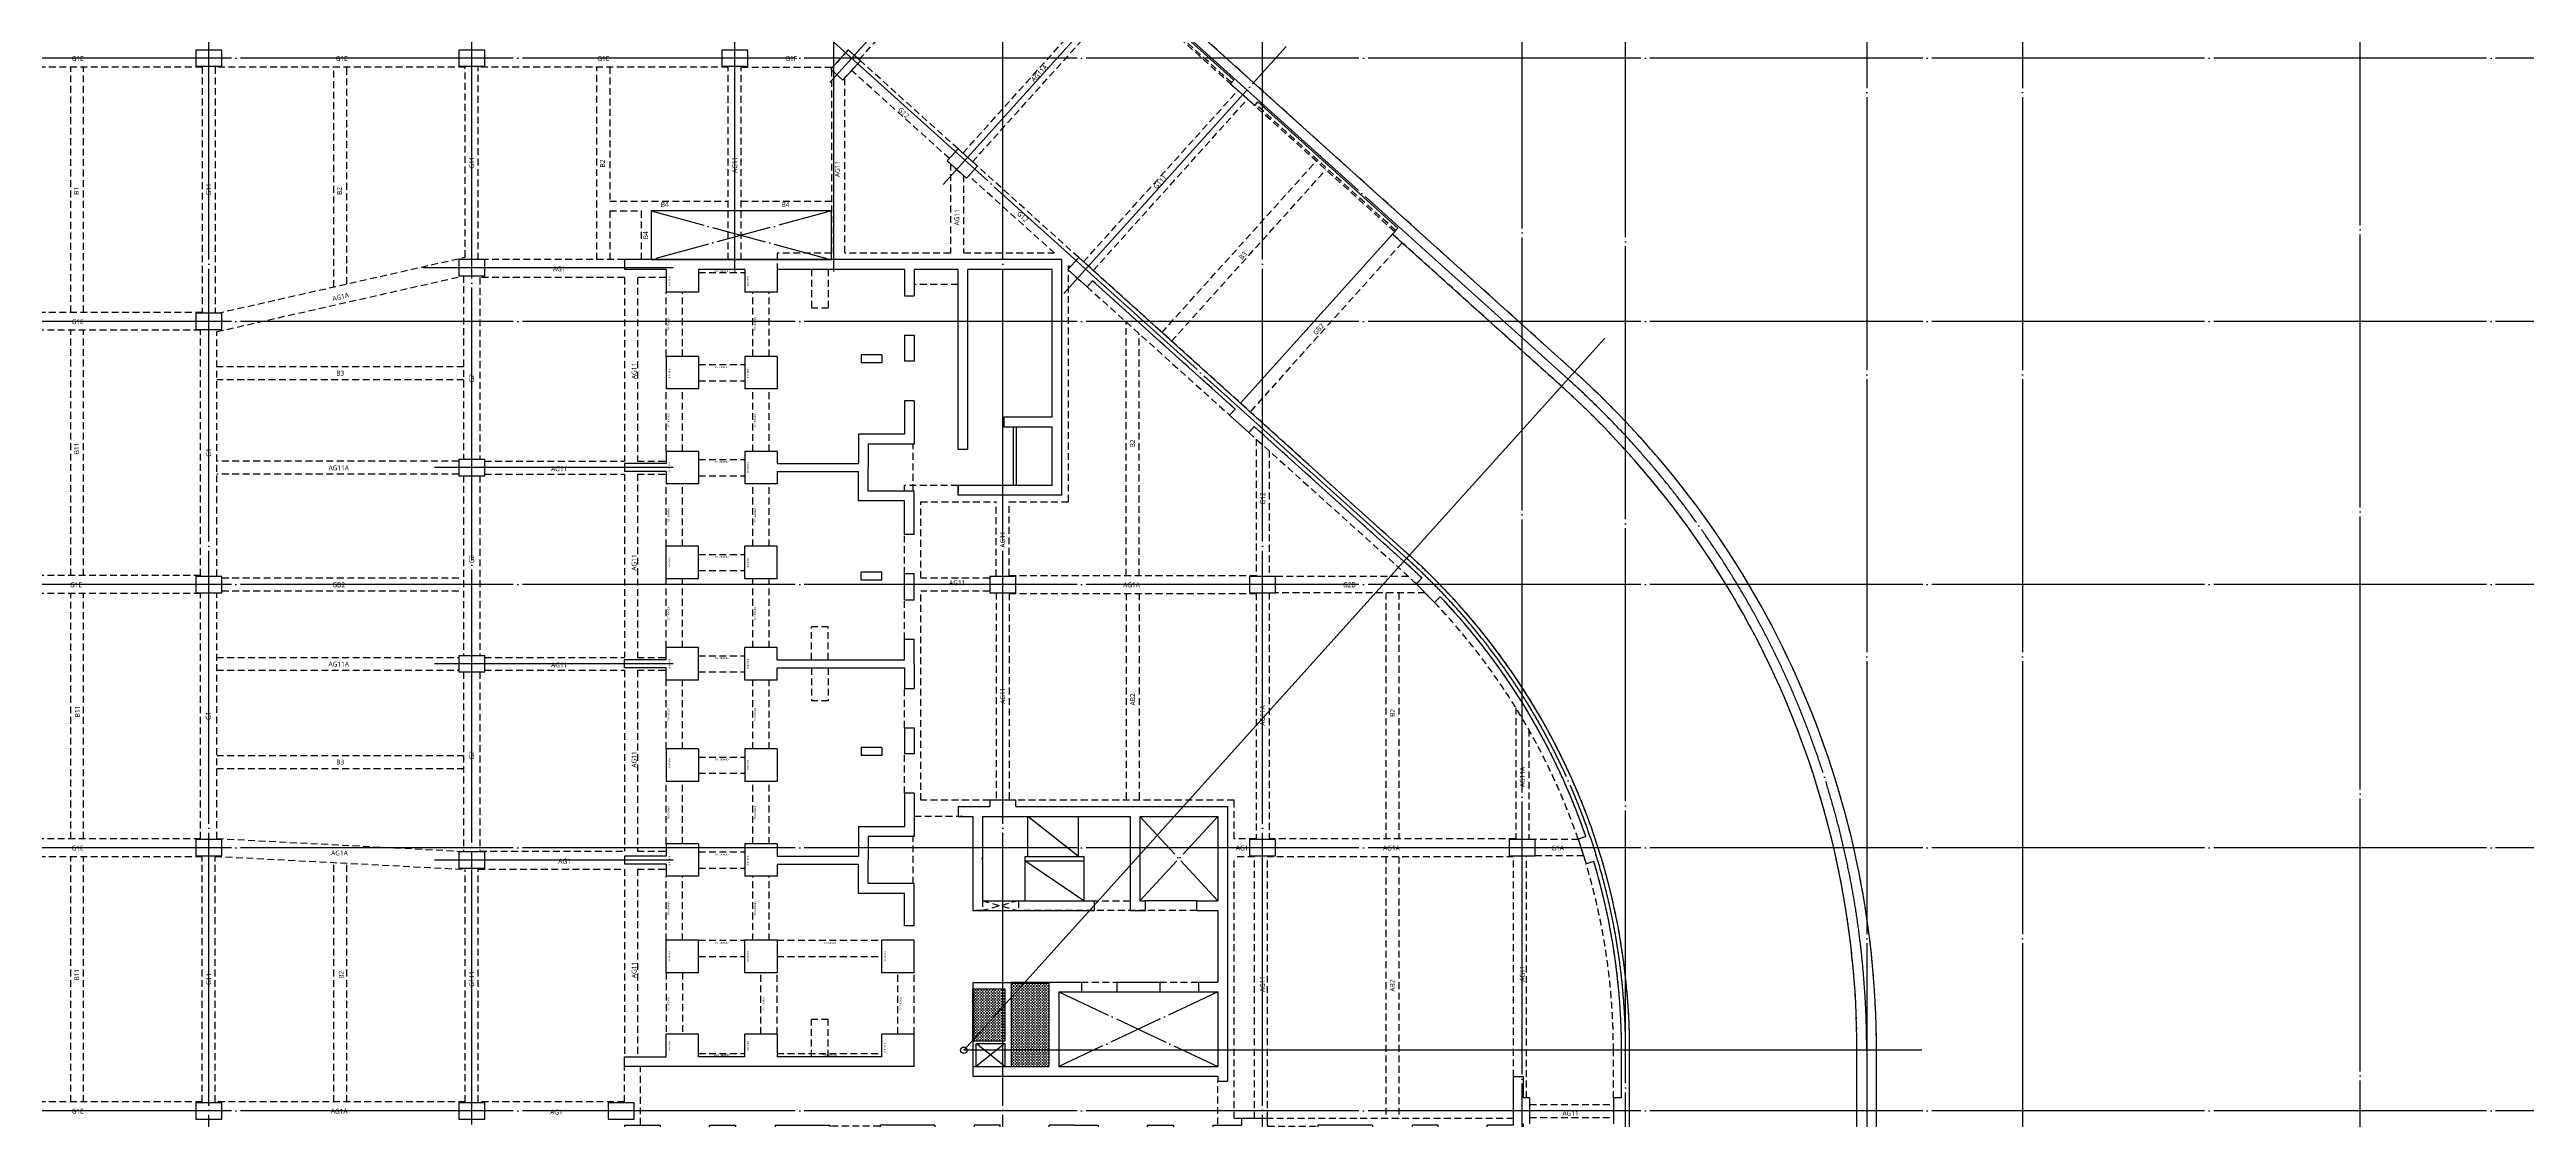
# Model space of a CAD drawing. Header units: millimetres. Extents: x 327808 to 2562540, y -728300 to 402793.
# Drawn here: x 1927949 to 2004220, y -585813 to -552884 of the extents above; entities that cross this region are included whole.
import ezdxf
from ezdxf.enums import TextEntityAlignment as Align
from ezdxf.xclip import XClip

# ---------------------------------------------------------------- set-up
doc = ezdxf.new("R2010")
doc.units = ezdxf.units.MM
doc.header["$LTSCALE"] = 140
doc.header["$XCLIPFRAME"] = 0
for name, pattern in [('XS-지하주차장$0$CEN', [62, 60, -1, 0, -1]), ('XS-지하주차장$0$DDOT', [14, 12, -1, 0, -1]), ('XS-지하주차장$0$HID', [2.3, 1.5, -0.8])]:
    doc.linetypes.add(name, pattern=pattern)
for name, color, linetype in [('XS-지하주차장$0$AWG', 5, 'XS-지하주차장$0$HID'), ('XS-지하주차장$0$B', 9, 'XS-지하주차장$0$HID'), ('XS-지하주차장$0$BEAM', 6, 'XS-지하주차장$0$HID'), ('XS-지하주차장$0$CEN-P', 14, 'XS-지하주차장$0$CEN'), ('XS-지하주차장$0$COL', 2, 'Continuous'), ('XS-지하주차장$0$DA', 7, 'XS-지하주차장$0$HID'), ('XS-지하주차장$0$DASH', 8, 'Continuous'), ('XS-지하주차장$0$EL7', 7, 'Continuous'), ('XS-지하주차장$0$FP-CORE', 8, 'Continuous'), ('XS-지하주차장$0$G', 4, 'XS-지하주차장$0$HID'), ('XS-지하주차장$0$OPEN', 9, 'XS-지하주차장$0$DDOT'), ('XS-지하주차장$0$RAMP', 7, 'Continuous'), ('XS-지하주차장$0$STEEL', 9, 'Continuous'), ('XS-지하주차장$0$TG', 30, 'XS-지하주차장$0$HID'), ('XS-지하주차장$0$W1', 2, 'Continuous'), ('XS-지하주차장$0$W1-H', 11, 'XS-지하주차장$0$HID'), ('XS-지하주차장$0$W2', 9, 'Continuous'), ('XS-지하주차장$0$WG', 6, 'XS-지하주차장$0$HID')]:
    doc.layers.add(name, color=color, linetype=linetype)
for name, color, linetype, plot in [('XS-지하주차장$0$B-TEXT', 7, 'Continuous', False), ('XS-지하주차장$0$DEFPOINT', 144, 'Continuous', False), ('XS-지하주차장$0$G-TEXT', 3, 'Continuous', False), ('XS-지하주차장$0$PD', 145, 'XS-지하주차장$0$HID', False)]:
    doc.layers.add(name, color=color, linetype=linetype, plot=plot)
doc.styles.add('XS-지하주차장$0$맑은 고딕', font='malgun.ttf')
doc.styles.add('XS-지하주차장$0$맑은고딕', font='malgun.ttf')

# ---------------------------------------------------------------- blocks, each defined once
blk = doc.blocks.new('XS-지하주차장$0$B1-6')
at = {"layer": 'XS-지하주차장$0$DASH'}
h = blk.add_hatch(dxfattribs=at)
h.set_pattern_fill('DASH', color=256, scale=350, angle=180, style=0)
h.set_pattern_definition([(2e-15, (-357891.64, 9798.91), (43.75, 43.75), [43.75, -43.75])])
h.paths.add_polyline_path([(22265, 13075), (24835, 13075), (24835, 11910), (22265, 11910)])
h = blk.add_hatch(dxfattribs=at)
h.set_pattern_fill('DASH', color=256, scale=350, angle=180, style=0)
h.set_pattern_definition([(2e-15, (-357891.64, 8753.91), (43.75, 43.75), [43.75, -43.75])])
h.paths.add_polyline_path([(22440, 11720), (24040, 11720), (24040, 10755), (22440, 10755)])
at = {"layer": 'XS-지하주차장$0$DEFPOINT', "color": 1}
for p, q in [((18460, 11025), (18410, 11025)), ((18435, 11000), (18435, 11050))]:
    blk.add_line(p, q, dxfattribs=at)
at = {"layer": 'XS-지하주차장$0$EL7'}
for p, q in [((19735, 17620), (19735, 16050)), ((22535, 16485), (22535, 17675)), ((22535, 14075), (22535, 15165))]:
    blk.add_line(p, q, dxfattribs=at)
at = {"layer": 'XS-지하주차장$0$FP-CORE'}
for p, q in [((18368, 13980), (17135, 13980)), ((18368, 13980), (17135, 12420)), ((18368, 14150), (19735, 14150)), ((18368, 12330), (18368, 14150)), ((18503, 12330), (18503, 14150)), ((19735, 14150), (18503, 12330)), ((18365, 12420), (17135, 12420)), ((18368, 12330), (19735, 12330))]:
    blk.add_line(p, q, dxfattribs=at)
at = {"layer": 'XS-지하주차장$0$OPEN'}
for p, q in [((19735, 15875), (17135, 18275)), ((19735, 18275), (17135, 15875)), ((22535, 13375), (24835, 18275)), ((22535, 18275), (24835, 13375)), ((24130, 11720), (24835, 10830)), ((24835, 11720), (24130, 10830))]:
    blk.add_line(p, q, dxfattribs=at)
at = {"layer": 'XS-지하주차장$0$PD'}
for p, q in [((29485, 27380), (29485, 26785)), ((29485, 26785), (31130, 26785)), ((26665, 19805), (26665, 21355)), ((29485, 14375), (31130, 14375)), ((29485, 13965), (29485, 14375)), ((29485, 13715), (29485, 13280)), ((29485, 13280), (31130, 13280)), ((770, 10275), (770, 8925)), ((7125, 8895), (5675, 8895)), ((19205, 8895), (17755, 8895)), ((26665, 7875), (26665, 6325)), ((300, 6275), (1495, 6275)), ((1495, 6275), (1495, 5765)), ((12315, 6275), (11305, 6275)), ((11305, 6275), (11305, 5765)), ((12565, 6275), (13575, 6275)), ((13575, 6275), (13575, 5765)), ((24535, 6275), (23385, 6275)), ((23385, 6275), (23385, 5765)), ((300, 5765), (1495, 5765)), ((12315, 5765), (11305, 5765)), ((12565, 5765), (13575, 5765)), ((24535, 5765), (23385, 5765)), ((29485, 895), (31130, 895)), ((29485, 300), (29485, 895))]:
    blk.add_line(p, q, dxfattribs=at)
at = {"layer": 'XS-지하주차장$0$STEEL'}
for p, q in [((22235, 11910), (22235, 13075)), ((22265, 11910), (22265, 13075)), ((22265, 11910), (22235, 11910)), ((22440, 10725), (22440, 10755)), ((22440, 10755), (24040, 10755)), ((24040, 10725), (22440, 10725)), ((24040, 10755), (24040, 10725))]:
    blk.add_line(p, q, dxfattribs=at)
at = {"layer": 'XS-지하주차장$0$W1'}
for p, q in [((25145, 27380), (25145, 27680)), ((25145, 27680), (25800, 27680)), ((26600, 27680), (33900, 27680)), ((34700, 27680), (36060, 27680)), ((36060, 27680), (36060, 27380)), ((26635, 27380), (25145, 27380)), ((26635, 27380), (26635, 26565)), ((26935, 27380), (26935, 26565)), ((26935, 27380), (31130, 27380)), ((31130, 27380), (31130, 24200)), ((31380, 27380), (31380, 24200)), ((31380, 27380), (34475, 27380)), ((34475, 27380), (34475, 26080)), ((34775, 27380), (34775, 26080)), ((34775, 27380), (36060, 27380)), ((26935, 26565), (26635, 26565)), ((34775, 26080), (34475, 26080)), ((26935, 25055), (26635, 25055)), ((26635, 25055), (26635, 24255)), ((26935, 25055), (26935, 24255)), ((27635, 24450), (28465, 24450)), ((27635, 24450), (27635, 24200)), ((28465, 24450), (28465, 24200)), ((33775, 24450), (32240, 24450)), ((32240, 24450), (32240, 24200)), ((33775, 24450), (33775, 24200)), ((34475, 24570), (34475, 24170)), ((34775, 24570), (34475, 24570)), ((34775, 24570), (34775, 24170)), ((26635, 24255), (26935, 24255)), ((27635, 24200), (28465, 24200)), ((31380, 24200), (31130, 24200)), ((33775, 24200), (32240, 24200)), ((34775, 24170), (34475, 24170)), ((26635, 23035), (26935, 23035)), ((26635, 23035), (26635, 21355)), ((26935, 23035), (26935, 21655)), ((26935, 21655), (28095, 21655)), ((28095, 21655), (28095, 20705)), ((34475, 22060), (34475, 20705)), ((34775, 22060), (34475, 22060)), ((34775, 22060), (34775, 20705)), ((26635, 21355), (27795, 21355)), ((27795, 21355), (27795, 20580)), ((34475, 20705), (28095, 20705)), ((34775, 20705), (36060, 20705)), ((36060, 20705), (36060, 20455)), ((27795, 19805), (27795, 20580)), ((34475, 20455), (28095, 20455)), ((28095, 19505), (28095, 20455)), ((34475, 19100), (34475, 20455)), ((34775, 19900), (34775, 20455)), ((34775, 20455), (36060, 20455)), ((26635, 19805), (27795, 19805)), ((26935, 18125), (26935, 19505)), ((26935, 19505), (28095, 19505)), ((34775, 19100), (34475, 19100)), ((34775, 19100), (34775, 19400)), ((16835, 12050), (16835, 18575)), ((16835, 18575), (25285, 18575)), ((25285, 18275), (25285, 18575)), ((26635, 18125), (26635, 19005)), ((17135, 15875), (17135, 18275)), ((17135, 18275), (19735, 18275)), ((19735, 17620), (19735, 18275)), ((19735, 17620), (20035, 17620)), ((20035, 18275), (22235, 18275)), ((20035, 17620), (20035, 18275)), ((22235, 17675), (22235, 18275)), ((22235, 17675), (22535, 17675)), ((22535, 18275), (24835, 18275)), ((22535, 17675), (22535, 18275)), ((24835, 13375), (24835, 18275)), ((25135, 10725), (25135, 18275)), ((25135, 18275), (25285, 18275)), ((26635, 18125), (26935, 18125)), ((26635, 16905), (26935, 16905)), ((26635, 16105), (26635, 16905)), ((26935, 16105), (26935, 16905)), ((27635, 16960), (28465, 16960)), ((27635, 16710), (27635, 16960)), ((28465, 16710), (28465, 16960)), ((31130, 13840), (31130, 16960)), ((31380, 16960), (31130, 16960)), ((31380, 13965), (31380, 16960)), ((33775, 16960), (32240, 16960)), ((32240, 16710), (32240, 16960)), ((33775, 16710), (33775, 16960)), ((34475, 16590), (34475, 16990)), ((34775, 16990), (34475, 16990)), ((34775, 16590), (34775, 16990)), ((19735, 15875), (19735, 16050)), ((20035, 16050), (19735, 16050)), ((20035, 15575), (20035, 16050)), ((22235, 15165), (22235, 16485)), ((22235, 16485), (22535, 16485)), ((22535, 15165), (22535, 16485)), ((26935, 16105), (26635, 16105)), ((27635, 16710), (28465, 16710)), ((33775, 16710), (32240, 16710)), ((34775, 16590), (34475, 16590)), ((17135, 15875), (19735, 15875)), ((17135, 11025), (17135, 15575)), ((17135, 15575), (20035, 15575)), ((22235, 15165), (22535, 15165)), ((26935, 14595), (26635, 14595)), ((26635, 13840), (26635, 14595)), ((26935, 13965), (26935, 14595)), ((34775, 15080), (34475, 15080)), ((34475, 13965), (34475, 15080)), ((34775, 13965), (34775, 15080)), ((19735, 11025), (19735, 14465)), ((19735, 14465), (20035, 14465)), ((20035, 10725), (20035, 14465)), ((22235, 13075), (22235, 14075)), ((22235, 14075), (22535, 14075)), ((22535, 13375), (22535, 14075)), ((26635, 13840), (26635, 13085)), ((30130, 13965), (26935, 13965)), ((30130, 13715), (30130, 13965)), ((31130, 13840), (31130, 10720)), ((34475, 13965), (31380, 13965)), ((34775, 13965), (36060, 13965)), ((36060, 13965), (36060, 13715)), ((7250, 13475), (0, 13475)), ((0, 13475), (0, 8925)), ((300, 13175), (300, 10575)), ((4850, 13175), (300, 13175)), ((4850, 13175), (4850, 11685)), ((6950, 13175), (5150, 13175)), ((5150, 11685), (5150, 13175)), ((6950, 13175), (6950, 10275)), ((7250, 13475), (7250, 10275)), ((22235, 13075), (24835, 13075)), ((22535, 13375), (24835, 13375)), ((24835, 10725), (24835, 13075)), ((26935, 13085), (26635, 13085)), ((30130, 13715), (26935, 13715)), ((26935, 13715), (26935, 13085)), ((34475, 13715), (31380, 13715)), ((31380, 13715), (31380, 10720)), ((34475, 13715), (34475, 12600)), ((34775, 13715), (34775, 12600)), ((34775, 13715), (36060, 13715)), ((34775, 12600), (34475, 12600)), ((4850, 11685), (5150, 11685)), ((26935, 11575), (26635, 11575)), ((26635, 11575), (26635, 10775)), ((26935, 11575), (26935, 10775)), ((16835, 10275), (16835, 11250)), ((17135, 11025), (19735, 11025)), ((17135, 10275), (17135, 10725)), ((17135, 10725), (20035, 10725)), ((24835, 10725), (25135, 10725)), ((26635, 10775), (26935, 10775)), ((27635, 10970), (28465, 10970)), ((27635, 10970), (27635, 10720)), ((27635, 10720), (28465, 10720)), ((28465, 10970), (28465, 10720)), ((31380, 10720), (31130, 10720)), ((33775, 10970), (32240, 10970)), ((32240, 10970), (32240, 10720)), ((33775, 10720), (32240, 10720)), ((33775, 10970), (33775, 10720)), ((34475, 11090), (34475, 10690)), ((34775, 11090), (34475, 11090)), ((34775, 10690), (34475, 10690)), ((34775, 11090), (34775, 10690)), ((5840, 10575), (300, 10575)), ((5840, 10275), (300, 10275)), ((300, 10275), (300, 8925)), ((5840, 10575), (5840, 10275)), ((7250, 10275), (6950, 10275)), ((16835, 10275), (17135, 10275)), ((26635, 9555), (26935, 9555)), ((26635, 9555), (26635, 7875)), ((26935, 9555), (26935, 8175)), ((0, 8925), (0, 0)), ((300, 8925), (1115, 8925)), ((300, 8625), (1115, 8625)), ((300, 8625), (300, 4705)), ((1115, 8625), (1115, 8925)), ((2325, 8625), (2325, 8925)), ((2325, 8925), (3125, 8925)), ((2325, 8625), (3125, 8625)), ((3125, 8925), (3125, 8625)), ((4345, 8925), (4345, 8625)), ((4345, 8925), (5675, 8925)), ((4345, 8625), (5375, 8625)), ((5375, 8625), (5375, 7205)), ((5675, 8925), (5675, 7505)), ((8455, 8925), (7125, 8925)), ((7125, 8925), (7125, 7505)), ((8455, 8625), (7425, 8625)), ((7425, 8625), (7425, 7205)), ((8455, 8925), (8455, 8625)), ((9675, 8925), (9675, 8625)), ((10475, 8925), (9675, 8925)), ((10475, 8625), (9675, 8625)), ((10475, 8625), (10475, 8925)), ((11685, 8625), (11685, 8925)), ((12440, 8925), (11685, 8925)), ((12315, 8625), (11685, 8625)), ((12315, 4705), (12315, 8625)), ((12440, 8925), (13195, 8925)), ((12565, 4705), (12565, 8625)), ((12565, 8625), (13195, 8625)), ((13195, 8625), (13195, 8925)), ((14405, 8625), (14405, 8925)), ((14405, 8925), (15205, 8925)), ((14405, 8625), (15205, 8625)), ((15205, 8925), (15205, 8625)), ((16425, 8925), (16425, 8625)), ((16425, 8925), (17755, 8925)), ((16425, 8625), (17455, 8625)), ((17455, 8625), (17455, 7205)), ((17755, 8925), (17755, 7505)), ((20500, 8925), (19205, 8925)), ((19205, 8925), (19205, 7505)), ((20500, 8625), (19505, 8625)), ((19505, 8625), (19505, 7205)), ((20500, 8925), (20500, 8625)), ((21950, 8925), (20950, 8925)), ((20950, 8925), (20950, 7925)), ((21950, 8925), (21950, 7925)), ((24835, 8925), (23835, 8925)), ((23835, 8925), (23835, 7925)), ((24835, 8925), (24835, 0)), ((34475, 8580), (34475, 7225)), ((34775, 8580), (34475, 8580)), ((34775, 8580), (34775, 7225)), ((2930, 7925), (2930, 7295)), ((2930, 7925), (3180, 7925)), ((3180, 7925), (3180, 7295)), ((9620, 7925), (9620, 7295)), ((9870, 7925), (9620, 7925)), ((9870, 7925), (9870, 7295)), ((15010, 7925), (15010, 7295)), ((15010, 7925), (15260, 7925)), ((15260, 7925), (15260, 7295)), ((21950, 7925), (20950, 7925)), ((24535, 7925), (23835, 7925)), ((24535, 7925), (24535, 4705)), ((26635, 7875), (27795, 7875)), ((26935, 8175), (28095, 8175)), ((27795, 7875), (27795, 7100)), ((28095, 8175), (28095, 7225)), ((2930, 7295), (3180, 7295)), ((5375, 7205), (6275, 7205)), ((5675, 7505), (6400, 7505)), ((6275, 4705), (6275, 7205)), ((7125, 7505), (6400, 7505)), ((6525, 4705), (6525, 7205)), ((7425, 7205), (6525, 7205)), ((9870, 7295), (9620, 7295)), ((15010, 7295), (15260, 7295)), ((17455, 7205), (18355, 7205)), ((17755, 7505), (18480, 7505)), ((18355, 4705), (18355, 7205)), ((19205, 7505), (18480, 7505)), ((19505, 7205), (18605, 7205)), ((18605, 4705), (18605, 7205)), ((27795, 6325), (27795, 7100)), ((34475, 7225), (28095, 7225)), ((34475, 6975), (28095, 6975)), ((28095, 6025), (28095, 6975)), ((34475, 5620), (34475, 6975)), ((34775, 7225), (36060, 7225)), ((34775, 5620), (34775, 6975)), ((34775, 6975), (36060, 6975)), ((36060, 7225), (36060, 6975)), ((26635, 4645), (26635, 6325)), ((26635, 6325), (27795, 6325)), ((26935, 4645), (26935, 6025)), ((26935, 6025), (28095, 6025)), ((34775, 5620), (34475, 5620)), ((300, 4705), (1000, 4705)), ((1000, 4705), (1000, 3705)), ((2980, 4705), (3980, 4705)), ((2980, 4705), (2980, 3705)), ((3980, 4705), (3980, 3705)), ((5900, 4705), (6275, 4705)), ((5900, 4705), (5900, 3705)), ((6525, 4705), (6900, 4705)), ((6900, 4705), (6900, 3705)), ((9820, 4705), (8820, 4705)), ((8820, 4705), (8820, 3705)), ((9820, 4705), (9820, 3705)), ((12315, 4705), (11940, 4705)), ((11940, 4705), (11940, 3705)), ((12940, 4705), (12565, 4705)), ((12940, 4705), (12940, 3705)), ((15060, 4705), (16060, 4705)), ((15060, 4705), (15060, 3705)), ((16060, 4705), (16060, 3705)), ((17980, 4705), (18355, 4705)), ((17980, 4705), (17980, 3705)), ((18605, 4705), (18980, 4705)), ((18980, 4705), (18980, 3705)), ((20950, 4705), (21950, 4705)), ((20950, 4705), (20950, 3705)), ((21950, 4705), (21950, 3705)), ((23835, 4705), (24535, 4705)), ((23835, 4705), (23835, 3705)), ((26635, 4645), (26935, 4645)), ((300, 3705), (300, 2285)), ((300, 3705), (1000, 3705)), ((2980, 3705), (3980, 3705)), ((5900, 3705), (6900, 3705)), ((9820, 3705), (8820, 3705)), ((12940, 3705), (11940, 3705)), ((15060, 3705), (16060, 3705)), ((17980, 3705), (18980, 3705)), ((21950, 3705), (20950, 3705)), ((24535, 3705), (23835, 3705)), ((24535, 3705), (24535, 2285)), ((26635, 3425), (26935, 3425)), ((26635, 2625), (26635, 3425)), ((26935, 2625), (26935, 3425)), ((27635, 3480), (28465, 3480)), ((27635, 3230), (27635, 3480)), ((27635, 3230), (28465, 3230)), ((28465, 3230), (28465, 3480)), ((31130, 300), (31130, 3480)), ((31380, 3480), (31130, 3480)), ((31380, 300), (31380, 3480)), ((33775, 3480), (32240, 3480)), ((32240, 3230), (32240, 3480)), ((33775, 3230), (32240, 3230)), ((33775, 3230), (33775, 3480)), ((34475, 3110), (34475, 3400)), ((34775, 3110), (34475, 3110)), ((34775, 3110), (34775, 3400)), ((26935, 2625), (26635, 2625)), ((300, 2285), (1000, 2285)), ((1000, 2285), (1000, 1285)), ((2980, 2285), (3980, 2285)), ((2980, 2285), (2980, 1285)), ((3980, 2285), (3980, 1285)), ((5900, 2285), (6900, 2285)), ((5900, 2285), (5900, 1285)), ((6900, 2285), (6900, 1285)), ((9820, 2285), (8820, 2285)), ((8820, 2285), (8820, 1285)), ((9820, 2285), (9820, 1285)), ((12940, 2285), (11940, 2285)), ((11940, 2285), (11940, 1285)), ((12940, 2285), (12940, 1285)), ((15060, 2285), (16060, 2285)), ((15060, 2285), (15060, 1285)), ((16060, 2285), (16060, 1285)), ((17980, 2285), (18980, 2285)), ((17980, 2285), (17980, 1285)), ((18980, 2285), (18980, 1285)), ((21950, 2285), (20950, 2285)), ((20950, 2285), (20950, 1285)), ((21950, 2285), (21950, 1285)), ((23835, 2285), (23835, 1285)), ((24535, 2285), (23835, 2285)), ((34775, 1600), (34475, 1600)), ((34475, 300), (34475, 1600)), ((34775, 300), (34775, 1600)), ((300, 1285), (300, 0)), ((300, 1285), (1000, 1285)), ((2980, 1285), (3980, 1285)), ((5900, 1285), (6275, 1285)), ((6275, 1285), (6275, 0)), ((6525, 1285), (6525, 0)), ((6525, 1285), (6900, 1285)), ((9820, 1285), (8820, 1285)), ((12315, 1285), (11940, 1285)), ((12315, 1285), (12315, 0)), ((12565, 1285), (12565, 0)), ((12940, 1285), (12565, 1285)), ((15060, 1285), (16060, 1285)), ((17980, 1285), (18355, 1285)), ((18355, 1285), (18355, 0)), ((18605, 1285), (18605, 0)), ((18605, 1285), (18980, 1285)), ((21950, 1285), (20950, 1285)), ((24535, 1285), (23835, 1285)), ((24535, 0), (24535, 1285)), ((26935, 1115), (26635, 1115)), ((26635, 0), (26635, 1115)), ((26935, 300), (26935, 1115)), ((0, 0), (300, 0)), ((26935, 300), (31130, 300)), ((31380, 300), (34475, 300)), ((34775, 300), (36060, 300)), ((36060, 0), (36060, 300)), ((6275, 0), (6525, 0)), ((12565, 0), (12315, 0)), ((18355, 0), (18605, 0)), ((24835, 0), (24535, 0)), ((26635, 0), (33750, 0)), ((34550, 0), (36060, 0))]:
    blk.add_line(p, q, dxfattribs=at)
at = {"layer": 'XS-지하주차장$0$W2'}
for p, q in [((6950, 12070), (5150, 12070)), ((6950, 11980), (5150, 11980)), ((22250, 11910), (24835, 11910)), ((22250, 10740), (22250, 11910)), ((22440, 11720), (24040, 11720)), ((22440, 10740), (22440, 11720)), ((24040, 10740), (24040, 11720)), ((24130, 11720), (24835, 11720)), ((24130, 10830), (24130, 11720)), ((22440, 10740), (22250, 10740)), ((24835, 10740), (24040, 10740)), ((24835, 10830), (24130, 10830))]:
    blk.add_line(p, q, dxfattribs=at)
at = {"layer": 'XS-지하주차장$0$DEFPOINT', "color": 2, "style": 'XS-지하주차장$0$맑은고딕', "width": 0.8}
for p in [(21450, 8025), (24235, 8025), (650, 3805), (3480, 3805), (6400, 3805), (9320, 3805), (12440, 3805), (15560, 3805), (18480, 3805), (21450, 3805), (24185, 3805), (650, 1385), (3480, 1385), (6400, 1385), (9320, 1385), (12440, 1385), (15508, 1385), (18480, 1385), (21450, 1385), (24185, 1385)]:
    blk.add_text('1000X1000', height=50, dxfattribs=at).set_placement(p, align=Align.MIDDLE_CENTER)
blk = doc.blocks.new('XS-지하주차장$0$B2-W')
at = {"layer": 'XS-지하주차장$0$W1-H'}
for p, q in [((134358, 96307), (109144, 119010)), ((123801, 105207), (120828, 107883)), ((91900, 106210), (91900, 105710)), ((92700, 106210), (91900, 106210)), ((92700, 105710), (92700, 106210)), ((100000, 106210), (100000, 105710)), ((100800, 106210), (100000, 106210)), ((100800, 105710), (100800, 106210)), ((108100, 106210), (108100, 105710)), ((108900, 106210), (108100, 106210)), ((108900, 105710), (108900, 106210)), ((111994, 106217), (111459, 105622)), ((112366, 105882), (111994, 106217)), ((91900, 105710), (92700, 105710)), ((100000, 105710), (100800, 105710)), ((108100, 105710), (108900, 105710)), ((111459, 105622), (111830, 105288)), ((111830, 105288), (112366, 105882)), ((123801, 105207), (123768, 105170)), ((123768, 105170), (124511, 104501)), ((124544, 104538), (124511, 104501)), ((128854, 100657), (124544, 104538)), ((115375, 103172), (115041, 102801)), ((115970, 102637), (115375, 103172)), ((115041, 102801), (115635, 102265)), ((115635, 102265), (115970, 102637)), ((128754, 100545), (128854, 100657)), ((133956, 95861), (128754, 100545)), ((100000, 99760), (100000, 99260)), ((100800, 99760), (100000, 99760)), ((100000, 99260), (100800, 99260)), ((100800, 99260), (100800, 99760)), ((105100, 99760), (105100, 99460)), ((118575, 99760), (105100, 99760)), ((106385, 99460), (105100, 99460)), ((106385, 99460), (106385, 98760)), ((107385, 99460), (107385, 98760)), ((108805, 99460), (107385, 99460)), ((108805, 99460), (108805, 98760)), ((113725, 99460), (109805, 99460)), ((109805, 99460), (109805, 98760)), ((113725, 99460), (113725, 98645)), ((115375, 99460), (114025, 99460)), ((114025, 99460), (114025, 98645)), ((115375, 93920), (115375, 99460)), ((115675, 93920), (115675, 99460)), ((118275, 99460), (115675, 99460)), ((118275, 94910), (118275, 99460)), ((118575, 92510), (118575, 99760)), ((119091, 99827), (118757, 99455)), ((118757, 99455), (119351, 98920)), ((129272, 90659), (119091, 99827)), ((107385, 98760), (106385, 98760)), ((109805, 98760), (108805, 98760)), ((113725, 98645), (114025, 98645)), ((119351, 98920), (119518, 99105)), ((123903, 95158), (119518, 99105)), ((91900, 98110), (91900, 97610)), ((92700, 98110), (91900, 98110)), ((92700, 97610), (92700, 98110)), ((91900, 97610), (92700, 97610)), ((113725, 97435), (114025, 97435)), ((113725, 97435), (113725, 96635)), ((114025, 97435), (114025, 96635)), ((107385, 96780), (106385, 96780)), ((106385, 96780), (106385, 95780)), ((107385, 96780), (107385, 95780)), ((109805, 96780), (108805, 96780)), ((108805, 96780), (108805, 95780)), ((109805, 96780), (109805, 95780)), ((113025, 96830), (112395, 96830)), ((112395, 96830), (112395, 96580)), ((113025, 96580), (112395, 96580)), ((113025, 96830), (113025, 96580)), ((114025, 96635), (113725, 96635)), ((107385, 95780), (106385, 95780)), ((109805, 95780), (108805, 95780)), ((114025, 95415), (113725, 95415)), ((113725, 95415), (113725, 94385)), ((114025, 95415), (114025, 94085)), ((118275, 94910), (116785, 94910)), ((116785, 94910), (116785, 94610)), ((116785, 94610), (118275, 94610)), ((118275, 92810), (118275, 94610)), ((123903, 95158), (123736, 94972)), ((123736, 94972), (124330, 94437)), ((124330, 94437), (124497, 94622)), ((129105, 90474), (124497, 94622)), ((107385, 93860), (106385, 93860)), ((106385, 93860), (106385, 93485)), ((107385, 93860), (107385, 92860)), ((109805, 93860), (108805, 93860)), ((108805, 93860), (108805, 92860)), ((109805, 93860), (109805, 93485)), ((112305, 94385), (112305, 93485)), ((113725, 94385), (112305, 94385)), ((112605, 94085), (112605, 93360)), ((114025, 94085), (112605, 94085)), ((115675, 93920), (115375, 93920)), ((100000, 93610), (100000, 93110)), ((100800, 93610), (100000, 93610)), ((100000, 93110), (100800, 93110)), ((100800, 93110), (100800, 93610)), ((105100, 93485), (105100, 93235)), ((106385, 93485), (105100, 93485)), ((106385, 93235), (105100, 93235)), ((106385, 93235), (106385, 92860)), ((109805, 93485), (112305, 93485)), ((109805, 93235), (112305, 93235)), ((109805, 93235), (109805, 92860)), ((112305, 92335), (112305, 93235)), ((112605, 92635), (112605, 93360)), ((107385, 92860), (106385, 92860)), ((109805, 92860), (108805, 92860)), ((113725, 92335), (112305, 92335)), ((114025, 92635), (112605, 92635)), ((113725, 91305), (113725, 92335)), ((114025, 91305), (114025, 92635)), ((118275, 92810), (115375, 92810)), ((115375, 92810), (115375, 92510)), ((118575, 92510), (115375, 92510)), ((106385, 89940), (106385, 90940)), ((107385, 90940), (106385, 90940)), ((107385, 89940), (107385, 90940)), ((108805, 89940), (108805, 90940)), ((109805, 90940), (108805, 90940)), ((109805, 89940), (109805, 90940)), ((114025, 91305), (113725, 91305)), ((91900, 90010), (91900, 89510)), ((92700, 90010), (91900, 90010)), ((92700, 89510), (92700, 90010)), ((113025, 90140), (112395, 90140)), ((112395, 89890), (112395, 90140)), ((113025, 89890), (113025, 90140)), ((114025, 90085), (113725, 90085)), ((113725, 89285), (113725, 90085)), ((114025, 89285), (114025, 90085)), ((116350, 90010), (116350, 89510)), ((117150, 90010), (116350, 90010)), ((117150, 89510), (117150, 90010)), ((124350, 90010), (124350, 89510)), ((125150, 90010), (124350, 90010)), ((125150, 89510), (125150, 90010)), ((91900, 89510), (92700, 89510)), ((107385, 89940), (106385, 89940)), ((109805, 89940), (108805, 89940)), ((113025, 89890), (112395, 89890)), ((113725, 89285), (114025, 89285)), ((116350, 89510), (117150, 89510)), ((124350, 89510), (125150, 89510)), ((129661, 89954), (129483, 89778)), ((129483, 89778), (130046, 89209)), ((130224, 89385), (130046, 89209)), ((106385, 87445), (106385, 87820)), ((107385, 87820), (106385, 87820)), ((107385, 86820), (107385, 87820)), ((108805, 86820), (108805, 87820)), ((109805, 87820), (108805, 87820)), ((109805, 87445), (109805, 87820)), ((113725, 88075), (114025, 88075)), ((113725, 87445), (113725, 88075)), ((114025, 87320), (114025, 88075)), ((100000, 87570), (100000, 87070)), ((100800, 87570), (100000, 87570)), ((100000, 87070), (100800, 87070)), ((100800, 87070), (100800, 87570)), ((105100, 87195), (105100, 87445)), ((106385, 87445), (105100, 87445)), ((106385, 87195), (105100, 87195)), ((106385, 86820), (106385, 87195)), ((109805, 87445), (113725, 87445)), ((109805, 87195), (113725, 87195)), ((109805, 86820), (109805, 87195)), ((113725, 87195), (113725, 86565)), ((114025, 87320), (114025, 86565)), ((107385, 86820), (106385, 86820)), ((109805, 86820), (108805, 86820)), ((113725, 86565), (114025, 86565)), ((107385, 84700), (106385, 84700)), ((106385, 84700), (106385, 83700)), ((107385, 84700), (107385, 83700)), ((109805, 84700), (108805, 84700)), ((108805, 84700), (108805, 83700)), ((109805, 84700), (109805, 83700)), ((113025, 84750), (112395, 84750)), ((112395, 84750), (112395, 84500)), ((113025, 84750), (113025, 84500)), ((113725, 85355), (114025, 85355)), ((113725, 85355), (113725, 84555)), ((114025, 85355), (114025, 84555)), ((113025, 84500), (112395, 84500)), ((114025, 84555), (113725, 84555)), ((107385, 83700), (106385, 83700)), ((109805, 83700), (108805, 83700)), ((114025, 83335), (113725, 83335)), ((113725, 83335), (113725, 82305)), ((114025, 83335), (114025, 82005)), ((115375, 82925), (115375, 82625)), ((115375, 82925), (116350, 82925)), ((115375, 82625), (115825, 82625)), ((115825, 82625), (115825, 79725)), ((116125, 82625), (120675, 82625)), ((116125, 82625), (116125, 79725)), ((117150, 83125), (116350, 83125)), ((116350, 83125), (116350, 82925)), ((117150, 82925), (117150, 83125)), ((117150, 82925), (123675, 82925)), ((120675, 82625), (120675, 80025)), ((120975, 82625), (123375, 82625)), ((120975, 82625), (120975, 80025)), ((123375, 82625), (123375, 80025)), ((123675, 82925), (123675, 74475)), ((91900, 81910), (91900, 81410)), ((92700, 81910), (91900, 81910)), ((92700, 81410), (92700, 81910)), ((107385, 81780), (106385, 81780)), ((106385, 81780), (106385, 81405)), ((107385, 81780), (107385, 80780)), ((109805, 81780), (108805, 81780)), ((108805, 81780), (108805, 80780)), ((109805, 81780), (109805, 81405)), ((112305, 82305), (112305, 81405)), ((113725, 82305), (112305, 82305)), ((112605, 82005), (112605, 81280)), ((114025, 82005), (112605, 82005)), ((124350, 81910), (124350, 81410)), ((125150, 81910), (124350, 81910)), ((125150, 81410), (125150, 81910)), ((132350, 81910), (132350, 81410)), ((133150, 81910), (132350, 81910)), ((133150, 81410), (133150, 81910)), ((134707, 82001), (134469, 81925)), ((134469, 81925), (134714, 81163)), ((91900, 81410), (92700, 81410)), ((100000, 81530), (100000, 81030)), ((100800, 81530), (100000, 81530)), ((100000, 81030), (100800, 81030)), ((100800, 81030), (100800, 81530)), ((105100, 81405), (105100, 81155)), ((106385, 81405), (105100, 81405)), ((106385, 81155), (105100, 81155)), ((106385, 81155), (106385, 80780)), ((109805, 81405), (112305, 81405)), ((109805, 81155), (112305, 81155)), ((109805, 81155), (109805, 80780)), ((112305, 80255), (112305, 81155)), ((112605, 80555), (112605, 81280)), ((124350, 81410), (125150, 81410)), ((132350, 81410), (133150, 81410)), ((134952, 81240), (134714, 81163)), ((107385, 80780), (106385, 80780)), ((109805, 80780), (108805, 80780)), ((113725, 80255), (112305, 80255)), ((114025, 80555), (112605, 80555)), ((113725, 79260), (113725, 80255)), ((114025, 79260), (114025, 80555)), ((116125, 79725), (115825, 79725)), ((117235, 80025), (120675, 80025)), ((117235, 80025), (117235, 79725)), ((121150, 79725), (117235, 79725)), ((120675, 79725), (121150, 79725)), ((120975, 80025), (121150, 80025)), ((121150, 79725), (121150, 80025)), ((122720, 80025), (123375, 80025)), ((122720, 80025), (122720, 79725)), ((122720, 79725), (123375, 79725)), ((123375, 79725), (123375, 77525)), ((106385, 77810), (106385, 78810)), ((107385, 78810), (106385, 78810)), ((107385, 77810), (107385, 78810)), ((108805, 77810), (108805, 78810)), ((109805, 78810), (108805, 78810)), ((109805, 78810), (109805, 77810)), ((113025, 77810), (113025, 78810)), ((114025, 78810), (113025, 78810)), ((114025, 79260), (113725, 79260)), ((114025, 77810), (114025, 78810)), ((107385, 77810), (106385, 77810)), ((109805, 77810), (108805, 77810)), ((114025, 77810), (113025, 77810)), ((118175, 77525), (118175, 74925)), ((118175, 77525), (119175, 77525)), ((118475, 77225), (118475, 74925)), ((118475, 77225), (119175, 77225)), ((119175, 77525), (119175, 77225)), ((120265, 77525), (121585, 77525)), ((120265, 77525), (120265, 77225)), ((120265, 77225), (121585, 77225)), ((121585, 77525), (121585, 77225)), ((122775, 77525), (123375, 77525)), ((122775, 77525), (122775, 77225)), ((122775, 77225), (123375, 77225)), ((123375, 77225), (123375, 74925)), ((106385, 75225), (106385, 75925)), ((107385, 75925), (106385, 75925)), ((107385, 75225), (107385, 75925)), ((108805, 75225), (108805, 75925)), ((109805, 75925), (108805, 75925)), ((109805, 75925), (109805, 75225)), ((113025, 75225), (113025, 75925)), ((114025, 75925), (113025, 75925)), ((114025, 74925), (114025, 75925)), ((136055, 62510), (136055, 75525)), ((105100, 74925), (105100, 75225)), ((105100, 75225), (106385, 75225)), ((114025, 74925), (105100, 74925)), ((108805, 75225), (107385, 75225)), ((113025, 75225), (109805, 75225)), ((115825, 74925), (115825, 74625)), ((115825, 74925), (118175, 74925)), ((118475, 74925), (123375, 74925)), ((135805, 73960), (135805, 75425)), ((143055, 60760), (143055, 75425)), ((143655, 61260), (143655, 75425)), ((115825, 74625), (123375, 74625)), ((123375, 74625), (123375, 74475)), ((123375, 74475), (123675, 74475)), ((132480, 73125), (132480, 74615)), ((132480, 74615), (132780, 74615)), ((132780, 74615), (132780, 73960)), ((91900, 73810), (91900, 73310)), ((92700, 73810), (91900, 73810)), ((91900, 73310), (92700, 73310)), ((92700, 73310), (92700, 73810)), ((100000, 73810), (100000, 73310)), ((100800, 73810), (100000, 73810)), ((100000, 73310), (100800, 73310)), ((100800, 73310), (100800, 73810)), ((104600, 73810), (104600, 73310)), ((105400, 73810), (104600, 73810)), ((104600, 73310), (105400, 73310)), ((105400, 73310), (105400, 73810)), ((124905, 73325), (124105, 73325)), ((124105, 73325), (124105, 73125)), ((124905, 73125), (124905, 73325)), ((132980, 73960), (132780, 73960)), ((132980, 73160), (132980, 73960)), ((135805, 73960), (135555, 73960)), ((135555, 73960), (135555, 73160))]:
    blk.add_line(p, q, dxfattribs=at)
for radius, start, end in [(28100, 0, 48), (27500, 0, 48), (20250, 45.84503, 48), (20500, 0, 48), (20250, 18.95092, 43.58135), (20250, 0, 16.68723)]:
    blk.add_arc((115555, 75425), radius, start, end, dxfattribs=at)
blk = doc.blocks.new('XS-지하주차장')
at = {"layer": 'XS-지하주차장$0$AWG'}
for p, q in [((649315, 169150), (649315, 168650)), ((650985, 169150), (649315, 169150)), ((654648, 169150), (651385, 169150)), ((657855, 169150), (655048, 169150)), ((658285, 168666), (658285, 168763)), ((658285, 161500), (658285, 168628)), ((653235, 161825), (653235, 162000)), ((654885, 162000), (653235, 162000)), ((653735, 161500), (656060, 161500)), ((653735, 159150), (653735, 161500)), ((656460, 161500), (658285, 161500)), ((653235, 159275), (653235, 160495)), ((653735, 152315), (653735, 158750)), ((653235, 157265), (653235, 158475)), ((653235, 154545), (653235, 155755)), ((653235, 152525), (653235, 153745)), ((655035, 151815), (653535, 151815)), ((655860, 152315), (653735, 152315)), ((663385, 152315), (656660, 152315)), ((663385, 151125), (663385, 152315)), ((663385, 142515), (663385, 150575)), ((644610, 143025), (644610, 144115)), ((645110, 137820), (645110, 144115)), ((662885, 142015), (662885, 143665)), ((663615, 142515), (663385, 142515)), ((671990, 142515), (664415, 142515))]:
    blk.add_line(p, q, dxfattribs=at)
at = {"layer": 'XS-지하주차장$0$B'}
for p, q in [((627560, 167325), (627560, 174875)), ((627960, 167325), (627960, 174875)), ((635660, 168112), (635660, 174875)), ((636060, 168202), (636060, 174875)), ((643760, 168950), (643760, 174875)), ((644160, 174875), (644160, 170750)), ((661165, 166708), (665916, 171984)), ((661462, 166440), (666213, 171717)), ((644160, 170750), (647810, 170750)), ((644160, 170450), (644160, 168950)), ((644160, 170450), (645135, 170450)), ((645135, 168950), (645135, 170450)), ((648210, 170750), (650985, 170750)), ((668561, 169468), (663877, 164266)), ((627560, 159225), (627560, 166775)), ((627960, 159225), (627960, 166775)), ((660060, 159225), (660060, 167030)), ((660460, 159225), (660460, 166670)), ((639660, 165650), (632060, 165650)), ((639660, 165250), (632060, 165250)), ((627560, 151125), (627560, 158675)), ((627960, 151125), (627960, 158675)), ((639510, 159150), (632210, 159150)), ((639510, 158750), (632210, 158750)), ((660060, 158675), (660060, 152315)), ((660460, 158675), (660460, 152315)), ((668060, 158700), (668060, 151125)), ((668460, 158700), (668460, 151125)), ((632060, 153690), (639660, 153690)), ((632060, 153290), (639660, 153290)), ((627560, 143025), (627560, 150575)), ((627960, 143025), (627960, 150575)), ((635660, 143025), (635660, 150395)), ((636060, 143025), (636060, 150374)), ((668060, 150575), (668060, 142515)), ((668460, 150575), (668460, 142515))]:
    blk.add_line(p, q, dxfattribs=at)
at = {"layer": 'XS-지하주차장$0$BEAM'}
for p, q in [((656745, 149215), (655635, 148915)), ((655635, 149215), (656745, 148915)), ((662230, 148915), (660660, 148915)), ((658685, 146715), (659775, 146715)), ((661095, 146715), (662285, 146715))]:
    blk.add_line(p, q, dxfattribs=at)
at = {"layer": 'XS-지하주차장$0$CEN-P'}
for p, q in [((656260, 125550), (656260, 243390)), ((664260, 125550), (664260, 243390)), ((672260, 48390), (672260, 243390)), ((675440, 117560), (675440, 243390)), ((682865, 243390), (682865, 117560)), ((687665, 243390), (687665, 117925)), ((698060, 117925), (698060, 243390)), ((673667, 165274), (647276, 189037)), ((650937, 174403), (657779, 182002)), ((654430, 171259), (661272, 178857)), ((668699, 159757), (650853, 175825)), ((658146, 167913), (664987, 175512)), ((727990, 175150), (504010, 175150)), ((646110, 168700), (638410, 168700)), ((727990, 167050), (605360, 167050)), ((646110, 162550), (638760, 162550)), ((727990, 158950), (504010, 158950)), ((646110, 156510), (638760, 156510)), ((727990, 150850), (504010, 150850)), ((646110, 150470), (638760, 150470)), ((727990, 142750), (504010, 142750))]:
    blk.add_line(p, q, dxfattribs=at)
at = {"layer": 'XS-지하주차장$0$CEN-P', "color": 181}
for p, q in [((631810, 125550), (631810, 176150)), ((639910, 133650), (639910, 176150)), ((648010, 168590), (648010, 176150)), ((651060, 168590), (651060, 176150))]:
    blk.add_line(p, q, dxfattribs=at)
at = {"layer": 'XS-지하주차장$0$CEN-P'}
for radius in [27800, 20375]:
    blk.add_arc((655065, 144615), radius, 0, 48, dxfattribs=at)
at = {"layer": 'XS-지하주차장$0$COL'}
for p, q in [((673868, 165497), (648654, 188200)), ((663378, 174471), (660405, 177148)), ((668431, 169921), (664121, 173802)), ((668264, 169735), (668431, 169921)), ((673466, 165051), (668264, 169735)), ((658601, 169017), (658267, 168645)), ((658267, 168645), (658861, 168110)), ((668782, 159849), (658601, 169017)), ((658861, 168110), (659028, 168295)), ((663413, 164348), (659028, 168295)), ((668615, 159664), (664007, 163812)), ((669171, 159144), (668993, 158968)), ((668993, 158968), (669556, 158399)), ((669734, 158575), (669556, 158399)), ((674217, 151191), (673979, 151115)), ((673979, 151115), (674224, 150353)), ((674462, 150430), (674224, 150353)), ((675315, 143150), (675315, 144615)), ((675565, 131700), (675565, 144615)), ((682565, 129950), (682565, 144615)), ((683165, 130450), (683165, 144615)), ((672490, 143150), (672290, 143150)), ((672490, 142350), (672490, 143150)), ((675315, 143150), (675065, 143150)), ((675065, 143150), (675065, 142350))]:
    blk.add_line(p, q, dxfattribs=at)
for points in [[(631410, 175400), (631410, 174900), (632210, 174900), (632210, 175400)], [(639510, 175400), (639510, 174900), (640310, 174900), (640310, 175400)], [(647610, 175400), (647610, 174900), (648410, 174900), (648410, 175400)], [(651876, 175072), (651504, 175407), (650969, 174812), (651340, 174478)], [(654885, 172362), (654551, 171991), (655145, 171455), (655480, 171827)], [(639510, 168950), (639510, 168450), (640310, 168450), (640310, 168950)], [(631410, 167300), (631410, 166800), (632210, 166800), (632210, 167300)], [(639510, 162800), (639510, 162300), (640310, 162300), (640310, 162800)], [(631410, 159200), (631410, 158700), (632210, 158700), (632210, 159200)], [(655860, 159200), (655860, 158700), (656660, 158700), (656660, 159200)], [(663860, 159200), (663860, 158700), (664660, 158700), (664660, 159200)], [(639510, 156760), (639510, 156260), (640310, 156260), (640310, 156760)], [(631410, 151100), (631410, 150600), (632210, 150600), (632210, 151100)], [(663860, 151100), (663860, 150600), (664660, 150600), (664660, 151100)], [(671860, 151100), (671860, 150600), (672660, 150600), (672660, 151100)], [(639510, 150720), (639510, 150220), (640310, 150220), (640310, 150720)], [(631410, 143000), (631410, 142500), (632210, 142500), (632210, 143000)], [(639510, 143000), (639510, 142500), (640310, 142500), (640310, 143000)], [(644110, 143000), (644110, 142500), (644910, 142500), (644910, 143000)]]:
    blk.add_lwpolyline(points, close=True, dxfattribs=at)
for points in [[(663378, 174471), (663278, 174360), (664021, 173691), (664121, 173802)], [(663413, 164348), (663246, 164162), (663840, 163627), (664007, 163812)], [(656660, 152115), (656660, 152315), (655860, 152315), (655860, 152115)], [(664415, 142315), (664415, 142515), (663615, 142515), (663615, 142315)]]:
    blk.add_lwpolyline(points, dxfattribs=at)
for radius, start, end in [(27500, 0, 48), (28100, 0, 48), (20250, 45.84503, 48), (20500, 0, 48), (20250, 18.95092, 43.58135), (20250, 0, 16.68723)]:
    blk.add_arc((655065, 144615), radius, start, end, dxfattribs=at)
at = {"layer": 'XS-지하주차장$0$DA', "linetype": 'Continuous'}
blk.add_lwpolyline([(650985, 168950), (650985, 170450), (645435, 170450), (645435, 168950), (650985, 168950)], dxfattribs=at)
at = {"layer": 'XS-지하주차장$0$DEFPOINT'}
for p, q in [((655065, 144615), (674804, 166538)), ((684565, 144615), (655065, 144615))]:
    blk.add_line(p, q, dxfattribs=at)
blk.add_circle((655065, 144615), 100, dxfattribs=at)
at = {"layer": 'XS-지하주차장$0$G'}
for p, q in [((651838, 175106), (656589, 180382)), ((655034, 172228), (659785, 177505)), ((655331, 171961), (660082, 177237)), ((631610, 174875), (623910, 174875)), ((631610, 174875), (631610, 167325)), ((639710, 174875), (632010, 174875)), ((632010, 174875), (632010, 167300)), ((639710, 169027), (639710, 174875)), ((647810, 174875), (640110, 174875)), ((640110, 168950), (640110, 174875)), ((647810, 168950), (647810, 174875)), ((648210, 168950), (648210, 174875)), ((648210, 174875), (650985, 174875)), ((650985, 174875), (650985, 174830)), ((650985, 174798), (650985, 169150)), ((654618, 172065), (651608, 174775)), ((654885, 172362), (651876, 175072)), ((651385, 174527), (651385, 169150)), ((658750, 168883), (663501, 174159)), ((659047, 168615), (663798, 173891)), ((654648, 171903), (654648, 169150)), ((658601, 169017), (655480, 171827)), ((655048, 171543), (655048, 169150)), ((657855, 169150), (655212, 171530)), ((632069, 167300), (639710, 169027)), ((644610, 168950), (640310, 168950)), ((658333, 168719), (658285, 168763)), ((632060, 166734), (639651, 168450)), ((639660, 168450), (639660, 162800)), ((640160, 168400), (640160, 162800)), ((644610, 168400), (640160, 168400)), ((644610, 168400), (644610, 162750)), ((645895, 168400), (645010, 168400)), ((645010, 168400), (645010, 162750)), ((631610, 167325), (623910, 167325)), ((631560, 166775), (623910, 166775)), ((631560, 159225), (631560, 166775)), ((632060, 159200), (632060, 166734)), ((664060, 163429), (664060, 159225)), ((639510, 162750), (632060, 162750)), ((640310, 162750), (644610, 162750)), ((645010, 162750), (645895, 162750)), ((664460, 163068), (664460, 159200)), ((639510, 162350), (632060, 162350)), ((639660, 162300), (639660, 156760)), ((640160, 162300), (640160, 156760)), ((640310, 162350), (644610, 162350)), ((644610, 162350), (644610, 156710)), ((645010, 162350), (645895, 162350)), ((645010, 162350), (645010, 156710)), ((656060, 159200), (656060, 161500)), ((656460, 159225), (656460, 161500)), ((631560, 159225), (623910, 159225)), ((631560, 158675), (623910, 158675)), ((631560, 151125), (631560, 158675)), ((632060, 151133), (632060, 158700)), ((655860, 159150), (653735, 159150)), ((655860, 158750), (653735, 158750)), ((656060, 158700), (656060, 152315)), ((656460, 159225), (664060, 159225)), ((656460, 158675), (656460, 152315)), ((656460, 158675), (664060, 158675)), ((664060, 158675), (664060, 151125)), ((664460, 158700), (664460, 151125)), ((668750, 159200), (664660, 159200)), ((669258, 158700), (664660, 158700)), ((632060, 156710), (639510, 156710)), ((640310, 156710), (644610, 156710)), ((645010, 156710), (645895, 156710)), ((632060, 156310), (639510, 156310)), ((639660, 156260), (639660, 150738)), ((640160, 156260), (640160, 150745)), ((640310, 156310), (644610, 156310)), ((644610, 156310), (644610, 150745)), ((645010, 156310), (645895, 156310)), ((645010, 156310), (645010, 150745)), ((672060, 155159), (672060, 151125)), ((672460, 154485), (672460, 151100)), ((631560, 151125), (623910, 151125)), ((632060, 151133), (639660, 150738)), ((664060, 151125), (663385, 151125)), ((672060, 151125), (664460, 151125)), ((673984, 151100), (672660, 151100)), ((631610, 150575), (623910, 150575)), ((631610, 143025), (631610, 150575)), ((632010, 143025), (632010, 150585)), ((632010, 150585), (639710, 150184)), ((640160, 150745), (644610, 150745)), ((645010, 150745), (645895, 150745)), ((664015, 150575), (663385, 150575)), ((664015, 142515), (664015, 150575)), ((664415, 142515), (664415, 150575)), ((671990, 150575), (664415, 150575)), ((671990, 143805), (671990, 150575)), ((672390, 143150), (672390, 150600)), ((674145, 150600), (672660, 150600)), ((639710, 143025), (639710, 150184)), ((640110, 143025), (640110, 150195)), ((640110, 150195), (644610, 150195)), ((644610, 150195), (644610, 144415)), ((645010, 150195), (645010, 144415)), ((645010, 150195), (645895, 150195)), ((631610, 143025), (623910, 143025)), ((639710, 143025), (632010, 143025)), ((644610, 143025), (640110, 143025)), ((672490, 142950), (675065, 142950)), ((672490, 142550), (675065, 142550))]:
    blk.add_line(p, q, dxfattribs=at)
at = {"layer": 'XS-지하주차장$0$OPEN'}
for p, q in [((650985, 170450), (645435, 168950)), ((645435, 170450), (650985, 168950))]:
    blk.add_line(p, q, dxfattribs=at)
at = {"layer": 'XS-지하주차장$0$RAMP'}
blk.add_line((668264, 169735), (663580, 164533), dxfattribs=at)
at = {"layer": 'XS-지하주차장$0$TG'}
for p, q in [((645895, 165970), (645895, 167950)), ((646395, 165970), (646395, 167950)), ((646895, 168550), (648315, 168550)), ((648565, 165970), (648565, 167950)), ((649065, 165970), (649065, 167950)), ((646895, 165720), (648315, 165720)), ((645895, 163050), (645895, 164970)), ((646395, 163050), (646395, 164970)), ((646895, 165220), (648315, 165220)), ((648565, 163050), (648565, 164970)), ((649065, 163050), (649065, 164970)), ((646895, 162800), (648315, 162800)), ((645895, 160130), (645895, 162050)), ((646395, 160130), (646395, 162050)), ((646895, 162300), (648315, 162300)), ((648565, 160130), (648565, 162050)), ((649065, 160130), (649065, 162050)), ((646895, 159880), (648315, 159880)), ((645895, 157010), (645895, 159130)), ((646395, 157010), (646395, 159130)), ((646895, 159380), (648315, 159380)), ((648565, 157010), (648565, 159130)), ((649065, 157010), (649065, 159130)), ((646895, 156760), (648315, 156760)), ((645895, 153890), (645895, 156010)), ((646395, 153890), (646395, 156010)), ((646895, 156260), (648315, 156260)), ((648565, 153890), (648565, 156010)), ((649065, 153890), (649065, 156010)), ((646895, 153640), (648315, 153640)), ((645895, 150970), (645895, 152890)), ((646395, 150970), (646395, 152890)), ((646895, 153140), (648315, 153140)), ((648565, 150970), (648565, 152890)), ((649065, 150970), (649065, 152890)), ((646895, 150720), (648315, 150720)), ((645895, 148000), (645895, 149970)), ((646395, 148000), (646395, 149970)), ((646895, 150220), (648315, 150220)), ((648565, 148000), (648565, 149970)), ((649065, 148000), (649065, 149970)), ((646895, 148000), (648315, 148000)), ((649315, 148000), (652535, 148000)), ((646895, 147500), (648315, 147500)), ((649315, 147500), (652535, 147500)), ((645895, 147000), (645895, 145115)), ((646395, 147000), (646395, 145115)), ((648815, 145115), (648815, 147000)), ((649315, 145115), (649315, 147000)), ((653035, 145115), (653035, 147000)), ((653535, 145115), (653535, 147000)), ((646895, 144515), (648315, 144515)), ((649315, 144515), (652535, 144515))]:
    blk.add_line(p, q, dxfattribs=at)
at = {"layer": 'XS-지하주차장$0$WG'}
for p, q in [((668331, 169810), (656812, 180181)), ((658861, 168110), (663246, 164162)), ((663840, 163627), (668448, 159478)), ((675065, 143150), (675065, 144615))]:
    blk.add_line(p, q, dxfattribs=at)
for start, end in [(45.85918, 48), (18.96507, 43.5672), (0, 16.67308)]:
    blk.add_arc((655065, 144615), 20000, start, end, dxfattribs=at)
at = {"layer": 'XS-지하주차장$0$W1', "rotation": 270}
blk.add_blockref('XS-지하주차장$0$B1-6', (644610, 168950), dxfattribs=at)
at = {"layer": 'XS-지하주차장$0$W1-H'}
blk.add_blockref('XS-지하주차장$0$B2-W', (539510, 69190), dxfattribs=at)
at = {"layer": 'XS-지하주차장$0$B-TEXT', "color": 0, "style": 'XS-지하주차장$0$맑은 고딕'}
for s, rotation, p in [('AG11A', 47.27888, (657389, 174688)), ('G11', 90, (639909, 171936)), ('B2', 90, (643936, 171909)), ('AG11', 90, (648009, 171869)), ('AG11', 90, (651169, 171741)), ('B1', 90, (627736, 171065)), ('G11', 90, (631809, 171111)), ('B2', 90, (635836, 171065)), ('G111', 47.27888, (661105, 171343)), ('AG11', 90, (654847, 170254)), ('B4', 90, (645264, 169700)), ('B3', 47.27888, (663658, 169078)), ('GB2', 47.27888, (665986, 166811)), ('AG11', 90, (644909, 165523)), ('G2', 90, (639909, 165293)), ('B11', 90, (627743, 163140)), ('B2', 90, (660259, 163292)), ('G1', 90, (631809, 163011)), ('G12', 90, (664269, 161603)), ('AG11', 90, (656259, 160339)), ('G2', 90, (639909, 159731)), ('AG11', 90, (644909, 159628)), ('AG11', 90, (656259, 155526)), ('B11', 90, (627768, 155042)), ('G1', 90, (631796, 154911)), ('AB2', 90, (660259, 155415)), ('AG11A', 90, (664259, 154919)), ('B2', 90, (668259, 155000)), ('G2', 90, (639909, 153691)), ('AG11', 90, (644909, 153565)), ('AG11A', 90, (672259, 153026)), ('AG11', 90, (644909, 147086)), ('B11', 90, (627743, 146940)), ('G11', 90, (631809, 146811)), ('B2', 90, (635893, 146940)), ('G111', 90, (639909, 146811)), ('AG11', 90, (664259, 146658)), ('AB2', 90, (668259, 146608)), ('AG11', 90, (672259, 146975))]:
    blk.add_text(s, height=150, rotation=rotation, dxfattribs=at).set_placement(p, align=Align.MIDDLE_CENTER)
for s, p in [('B4', (645851, 170650)), ('B4', (649574, 170650)), ('B3', (635860, 165456)), ('B3', (635860, 153486))]:
    blk.add_text(s, height=150, dxfattribs=at).set_placement(p, align=Align.MIDDLE_CENTER)
at = {"layer": 'XS-지하주차장$0$DEFPOINT', "color": 2, "style": 'XS-지하주차장$0$맑은고딕'}
for s, p in [('TWG1-400X600', (647605, 168600)), ('TG1-500X600', (647605, 165645)), ('TG1-500X600', (647605, 162725)), ('TG1-500X600', (647605, 159805)), ('TG1-500X600', (647605, 156685)), ('TG1-500X600', (647605, 153565)), ('TG1-500X600', (647605, 150645)), ('TG1-500X600', (647605, 147925)), ('TG1-500X600', (650925, 147925)), ('TWG1-400X600', (647605, 144465)), ('TWG1-400X600', (650925, 144465))]:
    blk.add_text(s, height=50, dxfattribs=at).set_placement(p, align=Align.MIDDLE_CENTER)
for p in [(645970, 166960), (648640, 166960), (645970, 164010), (648640, 164010), (645970, 161090), (648640, 161090), (645970, 158070), (648640, 158070), (645970, 154950), (648640, 154950), (645970, 151930), (648640, 151930), (645970, 148985), (648640, 148985), (645970, 146058), (648890, 146058), (653110, 146058)]:
    blk.add_text('TG1-500X600', height=50, rotation=90, dxfattribs=at).set_placement(p, align=Align.MIDDLE_CENTER)
at = {"layer": 'XS-지하주차장$0$G-TEXT', "color": 3, "linetype": 'XS-지하주차장$0$HID', "style": 'XS-지하주차장$0$맑은 고딕'}
for s, p in [('G1E', (627778, 175141)), ('G1E', (635907, 175141)), ('G1E', (643963, 175141)), ('AG1', (642603, 168665)), ('G1E', (627778, 167041)), ('AG11A', (635815, 162541)), ('AG11', (642603, 162515)), ('G1E', (627728, 158941)), ('GB2', (635815, 158941)), ('AG11', (654858, 159005)), ('AG1A', (660228, 158941)), ('G2B', (666936, 158941)), ('AG11A', (635815, 156501)), ('AG11', (642603, 156475)), ('G1E', (627778, 150841)), ('AG1A', (635837, 150687)), ('AG1', (642768, 150435)), ('AG1', (663633, 150841)), ('AG1A', (668228, 150841)), ('G1A', (673349, 150841)), ('G1E', (627778, 142741)), ('AG1A', (635828, 142741)), ('AG1', (642518, 142715)), ('AG11', (673746, 142678))]:
    blk.add_text(s, height=150, dxfattribs=at).set_placement(p, align=Align.MIDDLE_CENTER)
at = {"layer": 'XS-지하주차장$0$G-TEXT', "color": 1, "linetype": 'XS-지하주차장$0$HID', "style": 'XS-지하주차장$0$맑은 고딕'}
blk.add_text('G1F', height=150, dxfattribs=at).set_placement((649749, 175141), align=Align.MIDDLE_CENTER)
at = {"layer": 'XS-지하주차장$0$G-TEXT', "color": 3, "linetype": 'XS-지하주차장$0$HID', "style": 'XS-지하주차장$0$맑은 고딕'}
for s, rotation, p in [('G12', 315.50333, (653211, 173470)), ('G12', 315.50333, (656872, 170271)), ('AG1A', 14.92091, (635873, 167804))]:
    blk.add_text(s, height=150, rotation=rotation, dxfattribs=at).set_placement(p, align=Align.MIDDLE_CENTER)

msp = doc.modelspace()

# ---------------------------------------------------------------- block references
ref = msp.add_blockref('XS-지하주차장', (1301040, -728300))
XClip(ref).set_block_clipping_path([(0, -0.0000000001), (1261500, 297000)])

doc.saveas('drawing.dxf')
